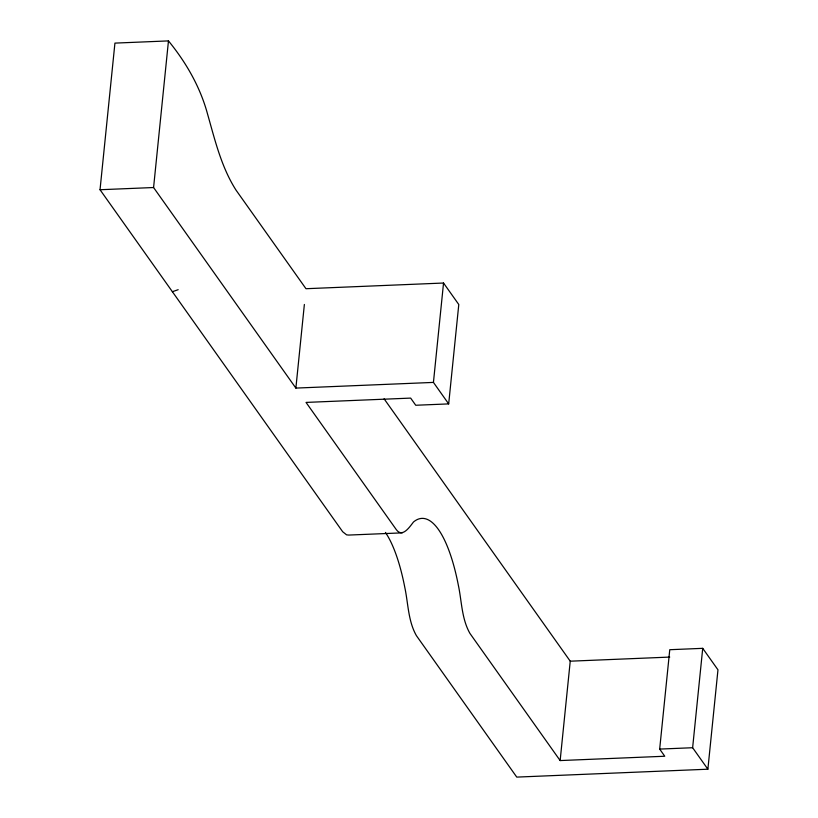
<?xml version="1.0" encoding="UTF-8"?>
<svg xmlns="http://www.w3.org/2000/svg" width="818" height="818" viewBox="0 0 818 818"><rect width="100%" height="100%" fill="white"/><g stroke="black" fill="none" stroke-linecap="round" stroke-linejoin="round"><path stroke-width="1.23" d="M402.323 532.855L348.785 535.064L346.597 534.849L342.691 531.751L100.031 189.735L114.929 43.109L168.467 40.9C186.126 62.485 200.206 86.953 207.527 113.958C214.929 139.95 221.3 167.046 236.024 190.124L305.973 288.713L443.54 283.028L458.786 304.521L448.683 403.898L415.738 405.258L410.656 398.1L306.034 402.415L396.229 529.532C402.405 538.234 409.736 526.772 413.468 522.027A122.812 37.485 87.6 0 1 458.366 585.299C461.771 601.332 461.638 618.827 469.951 633.439L560.146 760.566L664.758 756.241L659.676 749.083L669.768 649.707L702.723 648.337L717.969 669.83L707.877 769.206L516.761 777.1L416.403 635.647C408.1 621.046 408.233 603.541 404.818 587.508A122.812 37.485 87.6 0 0 385.442 532.436M448.683 403.898L433.438 382.405L295.871 388.09L153.579 187.526L168.467 40.9M295.871 388.09L304.368 304.46M433.438 382.405L443.54 283.028M560.146 760.566L570.238 661.189L384.092 398.816M707.877 769.206L692.631 747.724L702.723 648.337M172.383 291.709L178.171 289.705M100.031 189.735L153.579 187.526M570.238 661.189L669.748 657.079M659.676 749.083L692.631 747.724"/></g></svg>
